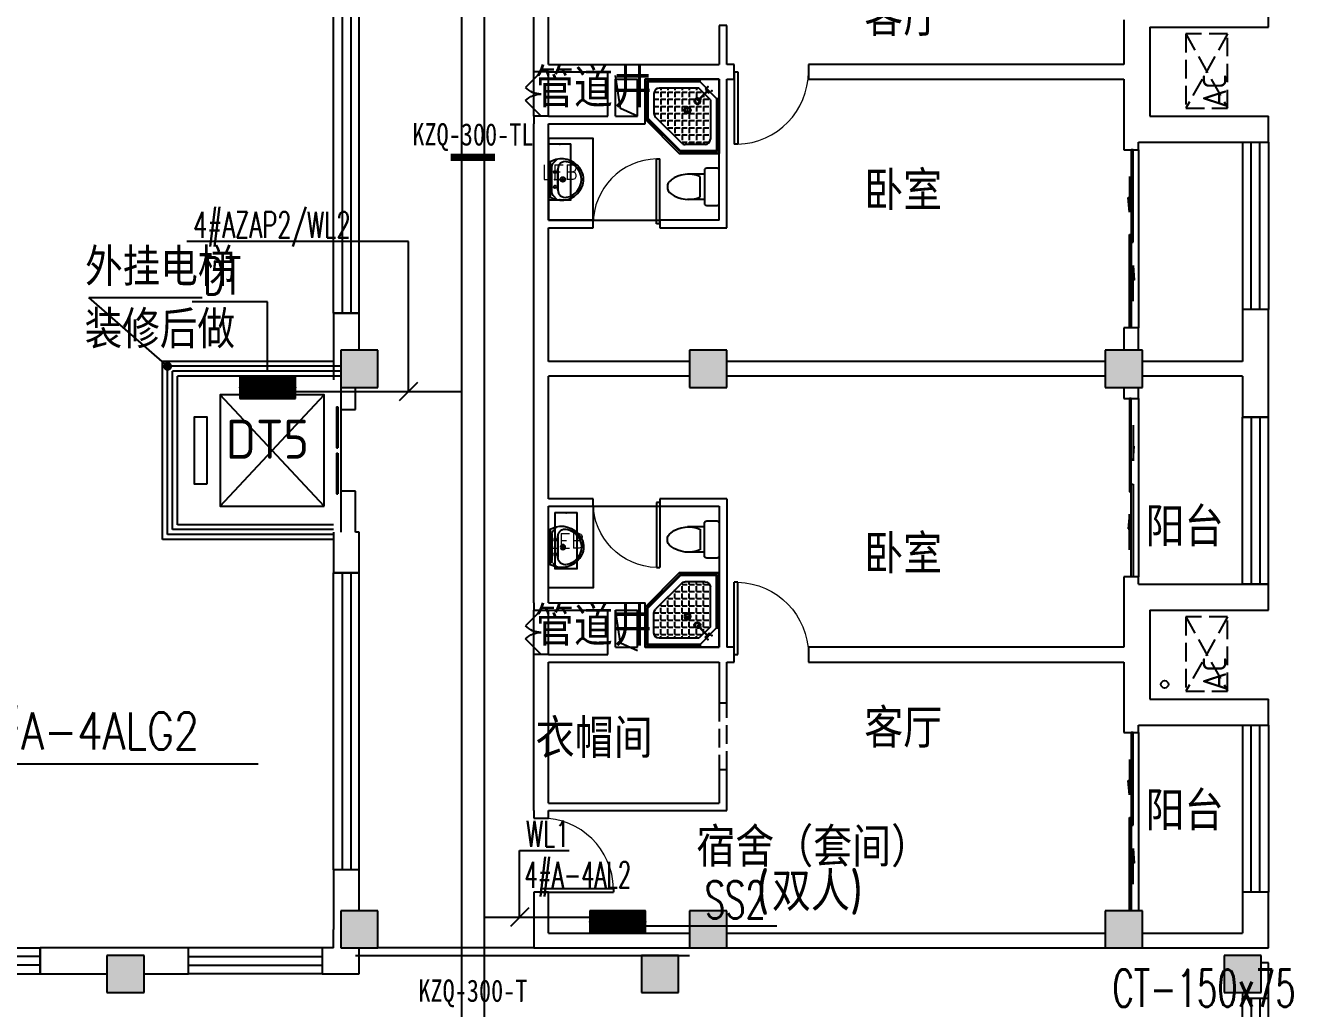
# Model space of a CAD drawing. Extents: x 1725663 to 4653551, y -550461 to 248782.
# Drawn here: x 2150700 to 2167775, y -515654 to -502412 of the extents above; entities that cross this region are included whole.
import ezdxf
from ezdxf.enums import TextEntityAlignment as Align

# ---------------------------------------------------------------- set-up
doc = ezdxf.new("R2010")
doc.units = 0
doc.header["$LTSCALE"] = 1000
doc.linetypes.add('DASH', pattern=[0.35, 0.25, -0.1])
for name, color, linetype in [('0-底图', 7, 'Continuous'), ('0000集水坑', 4, 'Continuous'), ('A-FLOR-EVTR', 51, 'Continuous'), ('CABLETRAY', 4, 'Continuous'), ('CABLETRAY_DIM', 3, 'Continuous'), ('CLAYER', 7, 'Continuous'), ('COLUMN', 255, 'Continuous'), ('DBZ', 7, 'Continuous'), ('DIM-照明', 3, 'Continuous'), ('DIM-箱柜', 7, 'Continuous'), ('DIM_LEAD', 3, 'Continuous'), ('DOOR_FIRE', 4, 'Continuous'), ('EQUIP-箱柜', 3, 'Continuous'), ('fur', 253, 'Continuous'), ('PUB_HATCH', 8, 'Continuous'), ('PUB_TEXT', 7, 'Continuous'), ('TEL_TEXT', 7, 'Continuous'), ('WALL', 2, 'Continuous'), ('WINDOW', 4, 'Continuous'), ('WIRE-照明', 6, 'Continuous'), ('抗震支吊架', 2, 'Continuous'), ('洁具', 213, 'Continuous'), ('空调外机', 211, 'Continuous')]:
    doc.layers.add(name, color=color, linetype=linetype)
doc.styles.add('_TCH_DIM', font='SIMPLEX', dxfattribs={"width": 0.8, "height": 5, "bigfont": 'HZTXT'})
doc.styles.add('_TEL_DIM', font='SIMPLEX', dxfattribs={"width": 0.8, "height": 3.5, "bigfont": 'HZTXT'})
doc.styles.add('kzcad', font='', dxfattribs={"width": 0.8})
doc.styles.get("Standard").update_dxf_attribs({"font": 'geniso.shx', "bigfont": 'hztxt.shx'})
doc.styles.get('kzcad').set_extended_font_data('SimSun')

# ---------------------------------------------------------------- blocks, each defined once
blk = doc.blocks.new('*X490')
at = {"color": 0}
for p, q in [((-250, 33), (-83, 200)), ((-250, 68), (-118, 200)), ((-250, 104), (-154, 200)), ((-250, 139), (-189, 200)), ((-250, 174), (-224, 200)), ((-247, 0), (-47, 200)), ((-212, 0), (-12, 200)), ((-177, 0), (23, 200)), ((-141, 0), (59, 200)), ((-106, 0), (94, 200)), ((-71, 0), (129, 200)), ((-35, 0), (165, 200)), ((0, 0), (200, 200)), ((35, 0), (235, 200)), ((71, 0), (250, 179)), ((106, 0), (250, 144)), ((141, 0), (250, 109)), ((177, 0), (250, 73)), ((212, 0), (250, 38)), ((247, 0), (250, 3))]:
    blk.add_line(p, q, dxfattribs=at)
blk = doc.blocks.new('$equip$00002943')
for p, q in [((-0.75, 0.6), (-0.75, 0)), ((0.75, 0.6), (-0.75, 0.6)), ((0.75, 0), (0.75, 0.6)), ((-0.75, 0), (0.75, 0))]:
    blk.add_line(p, q)
for points, const_width in [([(-0.75, 0.3), (0.75, 0.3)], 0.6), ([(-0.75, 0.6), (-0.75, 0), (0.75, 0), (0.75, 0.6), (-0.75, 0.6), (-0.75, 0)], 0.02)]:
    blk.add_lwpolyline(points, dxfattribs=dict(const_width=const_width))
for p in [(0, 0.6), (-0.75, 0.3), (0, 0), (0.75, 0.3)]:
    blk.add_point(p)
at = {"xscale": 0.00300000000061118, "yscale": 0.00300000000061118, "zscale": 0.00300000000061118}
blk.add_blockref('*X490', (0, 0), dxfattribs=at)
at = {"color": 7, "style": '_TEL_DIM', "flags": 1}
for tag in ['A', 'REMARK']:
    blk.add_attdef(tag, text='', height=0.00002, dxfattribs=at).set_placement((0, 0), align=Align.MIDDLE_CENTER)
blk = doc.blocks.new('$equip$00002908')
for p, q in [((0.75, 0.6), (-0.75, 0.6)), ((-0.75, 0.6), (-0.75, 0)), ((0.75, 0), (0.75, 0.6)), ((-0.75, 0), (0.75, 0))]:
    blk.add_line(p, q)
at = {"const_width": 0.04}
blk.add_lwpolyline([(-0.75, 0.6), (-0.75, 0), (0.75, 0), (0.75, 0.6), (-0.75, 0.6), (-0.75, 0)], dxfattribs=at)
for p in [(0, 0.6), (-0.75, 0.3), (0, 0), (0.75, 0.3)]:
    blk.add_point(p)
at = {"color": 7, "style": '_TEL_DIM'}
blk.add_attdef('$TEXT$', text='', height=0.4, dxfattribs=at).set_placement((0, 0.3), align=Align.MIDDLE_CENTER)
at = {"color": 7, "style": '_TEL_DIM', "flags": 1}
for tag in ['A', 'REMARK']:
    blk.add_attdef(tag, text='', height=0.00002, dxfattribs=at).set_placement((0, 0), align=Align.MIDDLE_CENTER)
blk = doc.blocks.new('2t21gqw')
at = {"layer": '0000集水坑'}
blk.add_circle((105500, -62250), 50, dxfattribs=at)
blk = doc.blocks.new('1F平面-CAD导入_dwg_Drawing4_t3_dwg_$plan$00001613-474159-1F-927810-1F')
at = {"layer": '洁具'}
for p, q in [((-30, 250), (-170, 250)), ((-200, 170), (-430, 170)), ((-260, -140), (-260, 140)), ((-200, -170), (-200, -220)), ((-170, -250), (-30, -250))]:
    blk.add_line(p, q, dxfattribs=at)
for points in [[(-200, 220), (-200, 170), (-200, -170), (-430, -170)], [(0, -220), (0, 220)]]:
    blk.add_lwpolyline(points, dxfattribs=at)
for centre, radius, start, end in [((-170, 220), 30, 90, 180), ((-30, 220), 30, 0, 90), ((-590, 0), 110, 123.4509, 236.5491), ((-413, -227), 398, 67.4505, 126.6381), ((-413, 227), 398, 233.3619, 292.5495), ((-170, -220), 30, 180, 270), ((-30, -220), 30, 270, 0)]:
    blk.add_arc(centre, radius, start, end, dxfattribs=at)
blk = doc.blocks.new('$lvtry$00000169')
at = {"color": 0}
for p, q in [((259, -36), (259, 0)), ((259, -36), (36, -259)), ((276, -120), (120, -276)), ((144, -151), (291, -298)), ((151, -144), (298, -291)), ((259, -24), (976, -24)), ((259, -36), (964, -36)), ((270, -213), (270, -143)), ((276, -120), (808, -120)), ((366, -213), (366, -143)), ((462, -213), (462, -143)), ((558, -213), (558, -143)), ((655, -213), (655, -143)), ((751, -213), (751, -143)), ((847, -213), (847, -143)), ((964, -36), (976, -24)), ((964, -36), (964, -525)), ((976, -24), (976, -530)), ((36, -259), (0, -259)), ((24, -259), (24, -976)), ((36, -259), (36, -964)), ((120, -276), (120, -808)), ((120, -309), (147, -309)), ((173, -309), (173, -239)), ((173, -309), (243, -309)), ((173, -405), (173, -335)), ((183, -213), (205, -213)), ((220, -213), (243, -213)), ((270, -213), (340, -213)), ((270, -263), (270, -239)), ((270, -405), (270, -335)), ((334, -309), (340, -309)), ((366, -213), (436, -213)), ((366, -309), (366, -239)), ((366, -309), (436, -309)), ((366, -405), (366, -335)), ((462, -213), (532, -213)), ((462, -309), (462, -239)), ((462, -309), (532, -309)), ((462, -405), (462, -335)), ((558, -213), (628, -213)), ((558, -309), (558, -239)), ((558, -309), (628, -309)), ((558, -405), (558, -335)), ((655, -213), (725, -213)), ((655, -309), (655, -239)), ((655, -309), (725, -309)), ((655, -405), (655, -335)), ((751, -213), (821, -213)), ((751, -309), (751, -239)), ((751, -309), (821, -309)), ((751, -405), (751, -335)), ((847, -213), (880, -213)), ((847, -309), (847, -239)), ((847, -309), (880, -309)), ((847, -405), (847, -335)), ((880, -192), (880, -460)), ((120, -405), (147, -405)), ((120, -501), (147, -501)), ((173, -405), (243, -405)), ((173, -501), (173, -431)), ((173, -501), (243, -501)), ((270, -405), (340, -405)), ((270, -501), (270, -431)), ((270, -501), (340, -501)), ((366, -405), (379, -405)), ((366, -501), (366, -431)), ((366, -501), (436, -501)), ((462, -405), (532, -405)), ((462, -501), (462, -431)), ((462, -501), (532, -501)), ((859, -511), (511, -859)), ((558, -405), (628, -405)), ((558, -501), (558, -431)), ((558, -501), (628, -501)), ((655, -405), (725, -405)), ((655, -501), (655, -431)), ((655, -501), (725, -501)), ((751, -405), (821, -405)), ((751, -501), (751, -431)), ((751, -501), (821, -501)), ((847, -405), (880, -405)), ((847, -501), (847, -431)), ((847, -501), (867, -501)), ((120, -598), (147, -598)), ((173, -598), (173, -528)), ((173, -598), (243, -598)), ((173, -694), (173, -624)), ((270, -598), (270, -528)), ((270, -598), (340, -598)), ((270, -694), (270, -624)), ((366, -598), (366, -528)), ((366, -598), (436, -598)), ((366, -694), (366, -624)), ((462, -598), (462, -528)), ((462, -598), (532, -598)), ((462, -694), (462, -624)), ((964, -525), (525, -964)), ((976, -530), (530, -976)), ((558, -598), (558, -528)), ((558, -598), (628, -598)), ((558, -694), (558, -624)), ((655, -598), (655, -528)), ((655, -598), (725, -598)), ((655, -694), (655, -624)), ((751, -598), (751, -528)), ((751, -598), (773, -598)), ((964, -525), (976, -530)), ((120, -694), (147, -694)), ((120, -790), (147, -790)), ((173, -694), (243, -694)), ((173, -790), (173, -720)), ((173, -790), (243, -790)), ((173, -878), (173, -816)), ((270, -694), (340, -694)), ((270, -790), (270, -720)), ((270, -790), (340, -790)), ((270, -880), (270, -816)), ((366, -694), (436, -694)), ((366, -790), (366, -720)), ((366, -790), (436, -790)), ((366, -880), (366, -816)), ((462, -694), (532, -694)), ((462, -790), (462, -720)), ((462, -790), (532, -790)), ((462, -880), (462, -816)), ((558, -694), (628, -694)), ((558, -790), (558, -720)), ((558, -790), (580, -790)), ((655, -694), (676, -694)), ((36, -964), (24, -976)), ((24, -976), (530, -976)), ((36, -964), (525, -964)), ((192, -880), (460, -880)), ((525, -964), (530, -976))]:
    blk.add_line(p, q, dxfattribs=at)
blk.add_lwpolyline([(0, 0), (0, -1000), (540, -1000), (1000, -540), (1000, 0)], close=True)
for points in [[(0, 0), (0, -1000)], [(0, 0), (1000, 0)], [(1000, 0), (1000, -540)], [(136, -190), (148, -178), (132, -162), (121, -174)], [(190, -136), (178, -148), (162, -132), (174, -121)], [(1000, -540), (540, -1000)], [(0, -1000), (540, -1000)]]:
    blk.add_lwpolyline(points, close=True, dxfattribs=at)
for radius in [43.8, 31.1]:
    blk.add_circle((416, -428), radius, dxfattribs=at)
for centre, radius, start, end in [((808, -192), 72, 0, 90), ((296, -296), 40.6, 142.583, 128.4197), ((296, -296), 28.6, 145.828, 125.6599), ((808, -460), 72, 315, 0), ((192, -808), 72, 180, 270), ((460, -808), 72, 270, 315)]:
    blk.add_arc(centre, radius, start, end, dxfattribs=at)
for p in [(103, -156, 0), (156, -102, 0), (416, -428, 0)]:
    blk.add_point(p, dxfattribs=at)
blk = doc.blocks.new('$lvtry$00000178')
at = {"color": 0}
for p, q in [((-238, 0), (238, 0)), ((-214, -36), (-272, -91)), ((-180, -23), (180, -23)), ((-142, -105), (140, -105)), ((140, -105), (-142, -105)), ((216, -37), (268, -91))]:
    blk.add_line(p, q, dxfattribs=at)
blk.add_lwpolyline([(-104, -430, 0.224698), (110, -425, 0.348046), (269, -79), (239, 0), (-241, 0), (-271, -79, 0.356844)], format="xyb", close=True, dxfattribs=at)
for centre, radius in [((-100, -65), 16.3), ((1, -172), 31.6), ((100, -65), 16.3)]:
    blk.add_circle(centre, radius, dxfattribs=at)
at = {"color": 0, "lineweight": 13}
blk.add_circle((1, -172), 23, dxfattribs=at)
at = {"color": 0}
for centre, radius, start, end in [((-142, -205), 100, 90, 190.5602), ((-180, -73), 50, 90, 133.181), ((140, -205), 100, 349.4398, 90), ((180, -73), 50, 44.5607, 90), ((-1, -179), 243, 190.5602, 349.4398)]:
    blk.add_arc(centre, radius, start, end, dxfattribs=at)
for p in [(0, -65), (1, -172)]:
    blk.add_point(p, dxfattribs=at)
blk = doc.blocks.new('A$C70365C93')
at = {"layer": '洁具'}
blk.add_lwpolyline([(-1900, 2300), (-1900, 1700), (-800, 1700), (-800, 2300)], close=True, dxfattribs=at)
blk.add_blockref('$lvtry$00000178', (-1350, 2280), dxfattribs=at)
at = {"layer": '洁具', "rotation": 180}
blk.add_blockref('$lvtry$00000169', (0, 0), dxfattribs=at)
at = {"layer": '洁具', "extrusion": (0, 0, -1), "xscale": -1, "zscale": -1, "rotation": 90}
blk.add_blockref('1F平面-CAD导入_dwg_Drawing4_t3_dwg_$plan$00001613-474159-1F-927810-1F', (1450, 0), dxfattribs=at)
blk = doc.blocks.new('A$Cf5a72a1b')
at = {"layer": '空调外机', "linetype": 'DASH'}
for p, q in [((1000, 563), (0, 0)), ((1000, 0), (0, 563))]:
    blk.add_line(p, q, dxfattribs=at)
blk.add_lwpolyline([(1000, 563), (0, 563), (0, 0), (1000, 0)], close=True, dxfattribs=at)
at = {"layer": 'PUB_TEXT'}
blk.add_text('AC', height=315, dxfattribs=at).set_placement((5, 18))
blk = doc.blocks.new('$TCHSYS$WIN2D')
for p, q in [((-0.5, 0.5), (0.5, 0.5)), ((-0.5, 0.5), (-0.5, -0.5)), ((0.5, 0.5), (0.5, -0.5)), ((0.5, 0.1667), (-0.5, 0.1667)), ((0.5, -0.1667), (-0.5, -0.1667)), ((-0.5, -0.5), (0.5, -0.5))]:
    blk.add_line(p, q)
blk = doc.blocks.new('$WINLIB2D$00000001')
at = {"color": 0}
for points in [[(-0.5, 0.5), (-0.5, -0.5)], [(-0.5, 0.5), (0.5, 0.5)], [(0.5, -0.5), (0.5, 0.5)], [(0.5, 0.1667), (-0.5, 0.1667)], [(0.5, -0.1667), (-0.5, -0.1667)], [(-0.5, -0.5), (0.5, -0.5)]]:
    blk.add_lwpolyline(points, dxfattribs=at)
blk = doc.blocks.new('$DorLib2D$00000131')
at = {"color": 0, "linetype": 'Continuous'}
for p, q in [((0.15, 0.125), (0.2319, 0.1973)), ((0.2319, 0.1973), (0.2319, 0.125)), ((-0.5, 0.125), (-0.5, 0)), ((0.0192, 0.125), (-0.5, 0.125)), ((0.0192, 0), (0.0192, 0.125)), ((0.35, 0.125), (0.15, 0.125)), ((-0.5, 0), (0.0192, 0)), ((-0.024, 0), (0.5, 0)), ((-0.024, -0.125), (-0.024, 0)), ((0.5, 0), (0.5, -0.125)), ((-0.35, -0.125), (-0.15, -0.125)), ((-0.2319, -0.1973), (-0.2319, -0.125)), ((-0.15, -0.125), (-0.2319, -0.1973)), ((0.5, -0.125), (-0.024, -0.125))]:
    blk.add_line(p, q, dxfattribs=at)
blk = doc.blocks.new('$DorLib2D$00000116')
at = {"color": 0}
for p, q in [((-0.5, 0), (-0.146, 0.354)), ((0.5, 0), (0.146, 0.354))]:
    blk.add_line(p, q, dxfattribs=at)
for centre, start, end in [((-0.5, 0), 0, 45), ((0.5, 0), 135, 180)]:
    blk.add_arc(centre, 0.5, start, end, dxfattribs=at)
blk = doc.blocks.new('$DorLib2D$00000001')
for p, q in [((0.45, 0.975), (0.5, 0.975)), ((0.45, 0), (0.45, 0.975)), ((0.5, 0), (0.5, 0.975)), ((0.5, 0), (0.45, 0))]:
    blk.add_line(p, q)
at = {"lineweight": 13}
blk.add_arc((0.475, 0), 0.975, 91.4693, 180, dxfattribs=at)
blk = doc.blocks.new('$DORLIB2D$00000127')
at = {"color": 0}
for points in [[(-0.533, 0.795), (-0.533, 0.69)], [(-0.033, 0.795), (-0.533, 0.795)], [(-0.033, 0.795), (-0.033, 0.69)], [(0.533, 0.795), (0.033, 0.795)], [(0.033, 0.795), (0.033, 0.69)], [(0.533, 0.795), (0.533, 0.69)], [(-0.033, 0.69), (-0.533, 0.69)], [(0.533, 0.69), (0.033, 0.69)], [(0.5, 0.5), (-0.5, 0.5)]]:
    blk.add_lwpolyline(points, dxfattribs=at)
blk = doc.blocks.new('gkhkjk')
at = {"layer": 'PUB_HATCH'}
for points in [[(1592207, -425653.8), (1591707, -425653.8), (1591707, -426153.8), (1592207, -426153.8)], [(1596907, -425653.8), (1596407, -425653.8), (1596407, -426153.8), (1596907, -426153.8)], [(1602507, -425653.8), (1602007, -425653.8), (1602007, -426153.8), (1602507, -426153.8)], [(1592207, -433203.8), (1591707, -433203.8), (1591707, -433703.8), (1592207, -433703.8)], [(1596907, -433203.8), (1596407, -433203.8), (1596407, -433703.8), (1596907, -433703.8)], [(1602507, -433203.8), (1602007, -433203.8), (1602007, -433703.8), (1602507, -433703.8)], [(1589057, -433803.8), (1588557, -433803.8), (1588557, -434303.8), (1589057, -434303.8)], [(1596257, -433803.8), (1595757, -433803.8), (1595757, -434303.8), (1596257, -434303.8)], [(1604107, -433803.8), (1603607, -433803.8), (1603607, -434303.8), (1604107, -434303.8)]]:
    blk.add_hatch(color=256, dxfattribs=at).paths.add_polyline_path(points)
for points in [[(1595707, -422503.8), (1595476.7, -422400.3), (1595407, -421953.8)], [(1595707, -429703.8), (1595476.7, -429600.3), (1595407, -429153.8)]]:
    blk.add_lwpolyline(points)
at = {"layer": 'A-FLOR-EVTR'}
for p, q in [((1591482, -427753.8), (1590082, -426253.8)), ((1590082, -427753.8), (1591482, -426253.8))]:
    blk.add_line(p, q, dxfattribs=at)
for points in [[(1591482, -427753.8), (1591482, -426253.8), (1590082, -426253.8), (1590082, -427753.8)], [(1589907, -427453.8), (1589907, -426553.8), (1589732, -426553.8), (1589732, -427453.8)]]:
    blk.add_lwpolyline(points, close=True, dxfattribs=at)
at = {"layer": 'COLUMN'}
for p, q in [((1592207, -425653.8), (1591707, -425653.8)), ((1591707, -425653.8), (1591707, -426153.8)), ((1592207, -426153.8), (1592207, -425653.8)), ((1596907, -425653.8), (1596407, -425653.8)), ((1596407, -425653.8), (1596407, -426153.8)), ((1596907, -426153.8), (1596907, -425653.8)), ((1602507, -425653.8), (1602007, -425653.8)), ((1602007, -425653.8), (1602007, -426153.8)), ((1602507, -426153.8), (1602507, -425653.8)), ((1591707, -426153.8), (1592207, -426153.8)), ((1596407, -426153.8), (1596907, -426153.8)), ((1602007, -426153.8), (1602507, -426153.8)), ((1592207, -433203.8), (1591707, -433203.8)), ((1591707, -433203.8), (1591707, -433703.8)), ((1592207, -433703.8), (1592207, -433203.8)), ((1596907, -433203.8), (1596407, -433203.8)), ((1596407, -433203.8), (1596407, -433703.8)), ((1596907, -433703.8), (1596907, -433203.8)), ((1602507, -433203.8), (1602007, -433203.8)), ((1602007, -433203.8), (1602007, -433703.8)), ((1602507, -433703.8), (1602507, -433203.8)), ((1589057, -433803.8), (1588557, -433803.8)), ((1588557, -433803.8), (1588557, -434303.8)), ((1589057, -434303.8), (1589057, -433803.8)), ((1591707, -433703.8), (1592207, -433703.8)), ((1596257, -433803.8), (1595757, -433803.8)), ((1595757, -433803.8), (1595757, -434303.8)), ((1596257, -434303.8), (1596257, -433803.8)), ((1596407, -433703.8), (1596907, -433703.8)), ((1602007, -433703.8), (1602507, -433703.8)), ((1604107, -433803.8), (1603607, -433803.8)), ((1603607, -433803.8), (1603607, -434303.8)), ((1604107, -434303.8), (1604107, -433803.8)), ((1588557, -434303.8), (1589057, -434303.8)), ((1595757, -434303.8), (1596257, -434303.8)), ((1603607, -434303.8), (1604107, -434303.8))]:
    blk.add_line(p, q, dxfattribs=at)
at = {"layer": 'DIM_LEAD'}
for p, q in [((1589373.7, -425870.5), (1588312.8, -424945.7)), ((1588312.8, -424945.7), (1589838.3, -424945.7))]:
    blk.add_line(p, q, dxfattribs=at)
at = {"layer": 'DIM_LEAD', "const_width": 60}
blk.add_lwpolyline([(1589396.3, -425890.2, 1), (1589351, -425850.8, 1)], format="xyb", close=True, dxfattribs=at)
at = {"layer": 'DOOR_FIRE'}
for p, q in [((1594307, -422503.8), (1594307, -421903.8)), ((1594507, -422503.8), (1594507, -421903.8)), ((1594307, -429753.8), (1594307, -429153.8)), ((1594507, -429753.8), (1594507, -429153.8))]:
    blk.add_line(p, q, dxfattribs=at)
at = {"layer": 'fur'}
for p, q in [((1591907, -433803.8), (1596407, -433803.8)), ((1594307, -433703.8), (1592207, -433703.8))]:
    blk.add_line(p, q, dxfattribs=at)
at = {"layer": 'WALL'}
for p, q in [((1594307, -421903.8), (1594307, -419803.8)), ((1594507, -421803.8), (1594507, -419903.8)), ((1604207, -421303.8), (1604207, -420953.8)), ((1602257, -421203.8), (1602257, -421803.8)), ((1596907, -421278.8), (1596807, -421278.8)), ((1596807, -421278.8), (1596807, -421803.8)), ((1596907, -421803.8), (1596907, -421278.8)), ((1602607, -421303.8), (1602607, -421903.8)), ((1602607, -421303.8), (1604207, -421303.8)), ((1594507, -421903.8), (1594307, -421903.8)), ((1594507, -421803.8), (1595307, -421803.8)), ((1594507, -421903.8), (1595307, -421903.8)), ((1595307, -421803.8), (1595707, -421803.8)), ((1595307, -422503.8), (1595307, -421903.8)), ((1595707, -421803.8), (1596807, -421803.8)), ((1597007, -421803.8), (1596907, -421803.8)), ((1597007, -422003.8), (1597007, -421803.8)), ((1602257, -421803.8), (1598007, -421803.8)), ((1598007, -421803.8), (1598007, -422003.8)), ((1602607, -421903.8), (1602607, -422503.8)), ((1595407, -422503.8), (1595407, -422003.8)), ((1595407, -422003.8), (1595707, -422003.8)), ((1595707, -422503.8), (1595707, -422003.8)), ((1595807, -422003.8), (1596807, -422003.8)), ((1595807, -422603.8), (1595807, -422003.8)), ((1596807, -423903.8), (1596807, -422003.8)), ((1596907, -424003.8), (1596907, -422003.8)), ((1596907, -422003.8), (1597007, -422003.8)), ((1598007, -422003.8), (1602257, -422003.8)), ((1602257, -422003.8), (1602257, -422603.8)), ((1594507, -422503.8), (1594307, -422503.8)), ((1594307, -422503.8), (1594307, -422603.8)), ((1594507, -422503.8), (1595307, -422503.8)), ((1595407, -422503.8), (1595707, -422503.8)), ((1602607, -422503.8), (1604207, -422503.8)), ((1604207, -422853.8), (1604207, -422503.8)), ((1594307, -424003.8), (1594307, -422603.8)), ((1594507, -423903.8), (1594507, -422603.8)), ((1594507, -422603.8), (1595307, -422603.8)), ((1595307, -422603.8), (1595807, -422603.8)), ((1602257, -422603.8), (1602257, -422953.8)), ((1602457, -422953.8), (1602457, -422853.8)), ((1602457, -422853.8), (1603857, -422853.8)), ((1603857, -422853.8), (1604207, -422853.8)), ((1602257, -422953.8), (1602457, -422953.8)), ((1595107, -423903.8), (1594507, -423903.8)), ((1595107, -424003.8), (1595107, -423903.8)), ((1596807, -423903.8), (1596007, -423903.8)), ((1596007, -423903.8), (1596007, -424003.8)), ((1594307, -425903.8), (1594307, -424003.8)), ((1594507, -424003.8), (1595107, -424003.8)), ((1594507, -425803.8), (1594507, -424003.8)), ((1596007, -424003.8), (1596907, -424003.8)), ((1591957, -425153.8), (1591607, -425153.8)), ((1591607, -425153.8), (1591607, -426053.8)), ((1591957, -425653.8), (1591957, -425153.8)), ((1604207, -425103.8), (1603857, -425103.8)), ((1603857, -425103.8), (1603857, -425803.8)), ((1604207, -425903.8), (1604207, -425103.8)), ((1602457, -425353.8), (1602257, -425353.8)), ((1602257, -425353.8), (1602257, -425653.8)), ((1602457, -425653.8), (1602457, -425353.8)), ((1589307, -428203.8), (1589307, -425803.8)), ((1591607, -425803.8), (1589307, -425803.8)), ((1596407, -425803.8), (1594507, -425803.8)), ((1602007, -425803.8), (1596907, -425803.8)), ((1603857, -425803.8), (1602507, -425803.8)), ((1589373.7, -428137.2), (1589373.7, -425870.5)), ((1591707, -425870.5), (1589373.7, -425870.5)), ((1589440.3, -428070.5), (1589440.3, -425937.2)), ((1591707, -425937.2), (1589440.3, -425937.2)), ((1589507, -428003.8), (1589507, -426003.8)), ((1591707, -426003.8), (1589507, -426003.8)), ((1594307, -427653.8), (1594307, -425903.8)), ((1596407, -426003.8), (1594507, -426003.8)), ((1594507, -427653.8), (1594507, -426003.8)), ((1602007, -426003.8), (1596907, -426003.8)), ((1603857, -426003.8), (1602507, -426003.8)), ((1603857, -426003.8), (1603857, -426553.8)), ((1604207, -426553.8), (1604207, -425903.8)), ((1591707, -426153.8), (1591707, -426453.8)), ((1591907, -426453.8), (1591907, -426153.8)), ((1602257, -426153.8), (1602257, -426303.8)), ((1602457, -426303.8), (1602457, -426153.8)), ((1602257, -426303.8), (1602457, -426303.8)), ((1591707, -426453.8), (1591907, -426453.8)), ((1603857, -426553.8), (1604207, -426553.8)), ((1591907, -427553.8), (1591707, -427553.8)), ((1591707, -427553.8), (1591707, -428103.8)), ((1591907, -428103.8), (1591907, -427553.8)), ((1594307, -429053.8), (1594307, -427653.8)), ((1595107, -427653.8), (1594507, -427653.8)), ((1595107, -427753.8), (1595107, -427653.8)), ((1596907, -427653.8), (1596007, -427653.8)), ((1596007, -427653.8), (1596007, -427753.8)), ((1596907, -427653.8), (1596907, -429653.8)), ((1594507, -429053.8), (1594507, -427753.8)), ((1594507, -427753.8), (1595107, -427753.8)), ((1596007, -427753.8), (1596807, -427753.8)), ((1596807, -427753.8), (1596807, -429653.8)), ((1591607, -428003.8), (1589507, -428003.8)), ((1591607, -428203.8), (1589307, -428203.8)), ((1591607, -428137.2), (1589373.7, -428137.2)), ((1591607, -428070.5), (1589440.3, -428070.5)), ((1591607, -428103.8), (1591607, -428653.8)), ((1591957, -428103.8), (1591907, -428103.8)), ((1591957, -428653.8), (1591957, -428103.8)), ((1591607, -428653.8), (1591957, -428653.8)), ((1602457, -428703.8), (1602257, -428703.8)), ((1602257, -428703.8), (1602257, -429053.8)), ((1602457, -428803.8), (1602457, -428703.8)), ((1602457, -428803.8), (1603857, -428803.8)), ((1604207, -428803.8), (1603857, -428803.8)), ((1604207, -429153.8), (1604207, -428803.8)), ((1594307, -429053.8), (1594307, -429153.8)), ((1594507, -429053.8), (1595307, -429053.8)), ((1595307, -429053.8), (1595807, -429053.8)), ((1595807, -429653.8), (1595807, -429053.8)), ((1602257, -429053.8), (1602257, -429653.8)), ((1594307, -429153.8), (1594507, -429153.8)), ((1594507, -429153.8), (1595307, -429153.8)), ((1595307, -429753.8), (1595307, -429153.8)), ((1595407, -429653.8), (1595407, -429153.8)), ((1595407, -429153.8), (1595707, -429153.8)), ((1595707, -429653.8), (1595707, -429153.8)), ((1602607, -429153.8), (1602607, -429753.8)), ((1602607, -429153.8), (1604207, -429153.8)), ((1594507, -429753.8), (1594307, -429753.8)), ((1594307, -431853.8), (1594307, -429753.8)), ((1594507, -429753.8), (1595307, -429753.8)), ((1595407, -429653.8), (1595707, -429653.8)), ((1595807, -429653.8), (1596807, -429653.8)), ((1597007, -429653.8), (1596907, -429653.8)), ((1597007, -429853.8), (1597007, -429653.8)), ((1602257, -429653.8), (1598007, -429653.8)), ((1598007, -429653.8), (1598007, -429853.8)), ((1602607, -429753.8), (1602607, -430353.8)), ((1594507, -429853.8), (1595307, -429853.8)), ((1594507, -431753.8), (1594507, -429853.8)), ((1595307, -429853.8), (1595707, -429853.8)), ((1595707, -429853.8), (1596807, -429853.8)), ((1596807, -429853.8), (1596807, -430403.8)), ((1596907, -430403.8), (1596907, -429853.8)), ((1596907, -429853.8), (1597007, -429853.8)), ((1598007, -429853.8), (1602257, -429853.8)), ((1602257, -429853.8), (1602257, -430453.8)), ((1596807, -430403.8), (1596907, -430403.8)), ((1602607, -430353.8), (1604207, -430353.8)), ((1604207, -430703.8), (1604207, -430353.8)), ((1602257, -430453.8), (1602257, -430803.8)), ((1602457, -430803.8), (1602457, -430703.8)), ((1602457, -430703.8), (1603857, -430703.8)), ((1603857, -430703.8), (1604207, -430703.8)), ((1602257, -430803.8), (1602457, -430803.8)), ((1596907, -431303.8), (1596807, -431303.8)), ((1596807, -431303.8), (1596807, -431753.8)), ((1596907, -431853.8), (1596907, -431303.8)), ((1594507, -431753.8), (1596807, -431753.8)), ((1594307, -431853.8), (1594307, -431953.8)), ((1594307, -431953.8), (1594507, -431953.8)), ((1594507, -431953.8), (1594507, -431853.8)), ((1594507, -431853.8), (1596907, -431853.8)), ((1591957, -432653.8), (1591607, -432653.8)), ((1591607, -432653.8), (1591607, -433453.8)), ((1591957, -433203.8), (1591957, -432653.8)), ((1594507, -432953.8), (1594307, -432953.8)), ((1594307, -432953.8), (1594307, -433703.8)), ((1594507, -433503.8), (1594507, -432953.8)), ((1604207, -432953.8), (1603857, -432953.8)), ((1603857, -432953.8), (1603857, -433503.8)), ((1604207, -433703.8), (1604207, -432953.8)), ((1591607, -433703.8), (1591607, -433453.8)), ((1594507, -433503.8), (1596407, -433503.8)), ((1596907, -433503.8), (1602007, -433503.8)), ((1602507, -433503.8), (1603857, -433503.8)), ((1588807, -433703.8), (1587657, -433703.8)), ((1587657, -433703.8), (1587657, -434053.8)), ((1589657, -433703.8), (1588807, -433703.8)), ((1589657, -434053.8), (1589657, -433703.8)), ((1591607, -433703.8), (1591457, -433703.8)), ((1591457, -433703.8), (1591457, -434053.8)), ((1591957, -434053.8), (1591957, -433703.8)), ((1594307, -433703.8), (1596407, -433703.8)), ((1596907, -433703.8), (1602007, -433703.8)), ((1602507, -433703.8), (1604207, -433703.8)), ((1604207, -433903.8), (1604107, -433903.8)), ((1604207, -434378.8), (1604207, -433903.8)), ((1587657, -434053.8), (1588557, -434053.8)), ((1589057, -434053.8), (1589657, -434053.8)), ((1591457, -434053.8), (1591957, -434053.8)), ((1603857, -434303.8), (1603857, -434378.8)), ((1603857, -434378.8), (1604207, -434378.8))]:
    blk.add_line(p, q, dxfattribs=at)
at = {"layer": 'WINDOW'}
for p, q in [((1602457, -422953.8), (1602457, -425353.8)), ((1595107, -423903.8), (1596007, -423903.8)), ((1602457, -426303.8), (1602457, -428703.8)), ((1595107, -427753.8), (1596007, -427753.8)), ((1602457, -430803.8), (1602457, -433203.8))]:
    blk.add_line(p, q, dxfattribs=at)
at = {"layer": 'WINDOW', "linetype": 'DASH'}
for p, q in [((1596807, -430403.8), (1596807, -431303.8)), ((1596907, -431303.8), (1596907, -430403.8))]:
    blk.add_line(p, q, dxfattribs=at)
blk.add_blockref('2t21gqw', (1497307, -367903.8))
for name, p, rotation in [('A$Cf5a72a1b', (1603655.1, -422395.1), 90), ('A$C70365C93', (1596807, -422003.8), 89.99999999999997), ('A$Cf5a72a1b', (1603655.1, -430245.1), 90)]:
    blk.add_blockref(name, p, dxfattribs=dict(rotation=rotation))
at = {"xscale": -1, "rotation": 89.99999999992463}
blk.add_blockref('A$C70365C93', (1596807, -429653.8), dxfattribs=at)
at = {"layer": 'DOOR_FIRE', "xscale": -600, "yscale": 600, "zscale": 200, "rotation": 90}
for p in [(1594407, -422203.8), (1594407, -429453.8)]:
    blk.add_blockref('$DorLib2D$00000116', p, dxfattribs=at)
at = {"layer": 'WINDOW'}
for name, p, xscale, yscale, zscale, rotation in [('$TCHSYS$WIN2D', (1591782, -421903.8), -6500, -350, -6500, 269.9999999999721), ('$DorLib2D$00000001', (1597507, -421903.8), -1000, -1000, -1000, 359.9999999999442), ('$WINLIB2D$00000001', (1604032, -423978.8), -2249.999999993481, 350, -2249.999999993481, 90), ('$DorLib2D$00000131', (1602357, -424153.8), 2400, 200, 2400, 270), ('$DorLib2D$00000131', (1602357, -427503.8), -2400, 200, -2400, 270), ('$DORLIB2D$00000127', (1591807, -427003.8), 1100, 200, 1100, 90.00000000085898), ('$WINLIB2D$00000001', (1604032, -427678.8), 2249.999999993481, 350, 2249.999999993481, 90), ('$TCHSYS$WIN2D', (1591782, -430653.8), 4000, -350, 4000, 90), ('$DorLib2D$00000001', (1597507, -429753.8), -1000, 1000, -1000, 359.9999999999442), ('$WINLIB2D$00000001', (1604032, -431828.8), -2249.999999993481, 350, -2249.999999993481, 90), ('$DorLib2D$00000131', (1602357, -432003.8), 2400, 200, 2400, 270), ('$DorLib2D$00000001', (1594407, -432453.8), -1000, -1000, -1000, 90), ('$WINLIB2D$00000001', (1604032, -435078.8), -1400, 350, -1400, 269.9999999999944)]:
    blk.add_blockref(name, p, dxfattribs=dict(at, xscale=xscale, yscale=yscale, zscale=zscale, rotation=rotation))
for name, p, xscale, yscale, zscale in [('$DorLib2D$00000001', (1595557, -423953.8), 900, 900, 900), ('$DorLib2D$00000001', (1595557, -427703.8), 900, -900, 900), ('$WINLIB2D$00000001', (1586757, -433878.8), 1800, 350, 1800), ('$WINLIB2D$00000001', (1590557, -433878.8), -1800, 350, -1800)]:
    blk.add_blockref(name, p, dxfattribs=dict(at, xscale=xscale, yscale=yscale, zscale=zscale))
at = {"layer": 'CLAYER'}
for s, p in [('管道井', (1594324.1, -422383.6)), ('管道井', (1594324.1, -429633.6)), ('衣帽间', (1594333.5, -431145.9))]:
    blk.add_text(s, height=525, dxfattribs=at).set_placement(p)
at = {"layer": 'PUB_TEXT'}
for s, p in [('客厅', (1598759.8, -421422.1)), ('卧室', (1598759.8, -423768.4)), ('DT5', (1590158, -427114.9)), ('阳台', (1602551.7, -428296.1)), ('卧室', (1598759.8, -428661.8)), ('客厅', (1598759.8, -431008.8)), ('阳台', (1602551.7, -432121.5)), ('宿舍（套间）', (1596497, -432609.8)), ('(', (1597306.2, -433206.2)), ('双人', (1597516.2, -433206.2)), (')', (1598566.2, -433206.2))]:
    blk.add_text(s, height=525, dxfattribs=at).set_placement(p)
at = {"layer": 'PUB_TEXT', "color": 7, "style": '_TCH_DIM'}
for s, p in [('外挂电梯', (1588262.2, -424788.2)), ('装修后做', (1588256.6, -425628.2))]:
    blk.add_text(s, height=506.38, dxfattribs=at).set_placement(p)

msp = doc.modelspace()

# ---------------------------------------------------------------- linework, layer by layer
at = {"layer": 'CABLETRAY'}
for p, q in [((2156580, -516172), (2156580, -457614)), ((2156580, -516172), (2156580, -457614)), ((2156880, -457614), (2156880, -516172)), ((2156880, -457614), (2156880, -516172))]:
    msp.add_line(p, q, dxfattribs=at)
at = {"layer": 'DBZ'}
for p in [(2152332, -512361), (2153837, -512361)]:
    msp.add_line(p, (2149800, -512361), dxfattribs=at)
at = {"layer": 'DIM-照明'}
for p, q in [((2155986, -507221), (2155739, -507469)), ((2155986, -507221), (2155739, -507469)), ((2157484, -514298), (2157236, -514546)), ((2157484, -514298), (2157236, -514546))]:
    msp.add_line(p, q, dxfattribs=at)
for points in [[(2155862, -505323), (2152874, -505323)], [(2155862, -505323), (2152874, -505323)], [(2155862, -507345), (2155862, -505323)], [(2155862, -507345), (2155862, -505323)], [(2157360, -514422), (2157360, -513526)], [(2157360, -513526), (2158026, -513526)], [(2157360, -514422), (2157360, -513526)], [(2157360, -513526), (2158026, -513526)]]:
    msp.add_lwpolyline(points, dxfattribs=at)
at = {"layer": 'DIM-箱柜'}
for p, q in [((2153964, -506136), (2152950, -506136)), ((2153964, -506136), (2152950, -506136)), ((2153964, -507070), (2153964, -506136)), ((2153964, -507070), (2153964, -506136)), ((2158958, -514538), (2159744, -514538)), ((2158958, -514538), (2159744, -514538)), ((2159744, -514538), (2160827, -514538)), ((2159744, -514538), (2160827, -514538))]:
    msp.add_line(p, q, dxfattribs=at)
at = {"layer": 'WIRE-照明'}
for p, q in [((2154339, -507345), (2156580, -507345)), ((2156880, -514422), (2158892, -514422))]:
    msp.add_line(p, q, dxfattribs=at)
at = {"layer": '抗震支吊架', "color": 2, "const_width": 100}
msp.add_lwpolyline([(2156430, -504190), (2157030, -504190)], dxfattribs=at)

# ---------------------------------------------------------------- block references
at = {"layer": '0-底图'}
msp.add_blockref('gkhkjk', (563243, -81133), dxfattribs=at)
at = {"layer": 'EQUIP-箱柜'}
ref = msp.add_blockref('$equip$00002908', (2157750, -504388), dxfattribs=dict(at, xscale=500, yscale=500, zscale=500, rotation=270))
ref.add_attrib('$TEXT$', 'LEB', dxfattribs={"layer": '0', "color": 7, "height": 200, "style": '_TEL_DIM'}).set_placement((2157900, -504388), align=Align.MIDDLE_CENTER)
at = {"layer": 'EQUIP-箱柜', "xscale": 500, "yscale": 500, "zscale": 500, "rotation": 180}
for p in [(2153964, -507137), (2158682, -514337)]:
    msp.add_blockref('$equip$00002943', p, dxfattribs=at)
at = {"layer": 'EQUIP-箱柜'}
ref = msp.add_blockref('$equip$00002908', (2157835, -509353), dxfattribs=dict(at, xscale=500, yscale=500, zscale=500, rotation=270))
ref.add_attrib('$TEXT$', 'LEB', dxfattribs={"layer": '0', "color": 7, "height": 200, "style": '_TEL_DIM'}).set_placement((2157985, -509353), align=Align.MIDDLE_CENTER)

# ---------------------------------------------------------------- texts
at = {"layer": 'CABLETRAY_DIM', "color": 7, "style": '_TEL_DIM', "width": 0.64}
msp.add_text('CT-150x75', height=500, dxfattribs=at).set_placement((2165347, -515628))
msp.add_text('CT-150x75', height=500, dxfattribs=at).set_placement((2165347, -515628))
msp.add_text('CT-150x75', height=500, dxfattribs=at).set_placement((2165347, -515628))
msp.add_text('CT-150x75', height=500, dxfattribs=at).set_placement((2165347, -515628))
at = {"layer": 'DBZ', "style": '_TEL_DIM', "width": 0.8}
msp.add_text('4#A-4ALG2', height=500, dxfattribs=at).set_placement((2149941, -512164))
at = {"layer": 'DIM-照明', "color": 7, "style": '_TEL_DIM', "width": 0.64}
for s, p in [('4#AZAP2/WL2', (2152961, -505273)), ('4#AZAP2/WL2', (2152961, -505273)), ('WL1', (2157447, -513476)), ('WL1', (2157447, -513476))]:
    msp.add_text(s, height=350, dxfattribs=at).set_placement(p)
at = {"layer": 'DIM-箱柜', "color": 7, "style": '_TEL_DIM', "width": 0.64}
for s, p in [('DT', (2153100, -506036)), ('DT', (2153100, -506036)), ('SS2', (2159854, -514438)), ('SS2', (2159854, -514438))]:
    msp.add_text(s, height=500, dxfattribs=at).set_placement(p)
at = {"layer": 'TEL_TEXT', "style": '_TEL_DIM', "width": 0.6}
msp.add_text('4#A-4AL2', height=350, dxfattribs=at).set_placement((2157424, -514026))
at = {"layer": '抗震支吊架', "color": 2, "style": 'kzcad', "width": 0.8}
for s, p in [('KZQ-300-TL', (2156730, -504030)), ('KZQ-300-T', (2156730, -515562))]:
    msp.add_text(s, height=300, rotation=359.8854, dxfattribs=at).set_placement(p, align=Align.CENTER)

doc.saveas('drawing.dxf')
